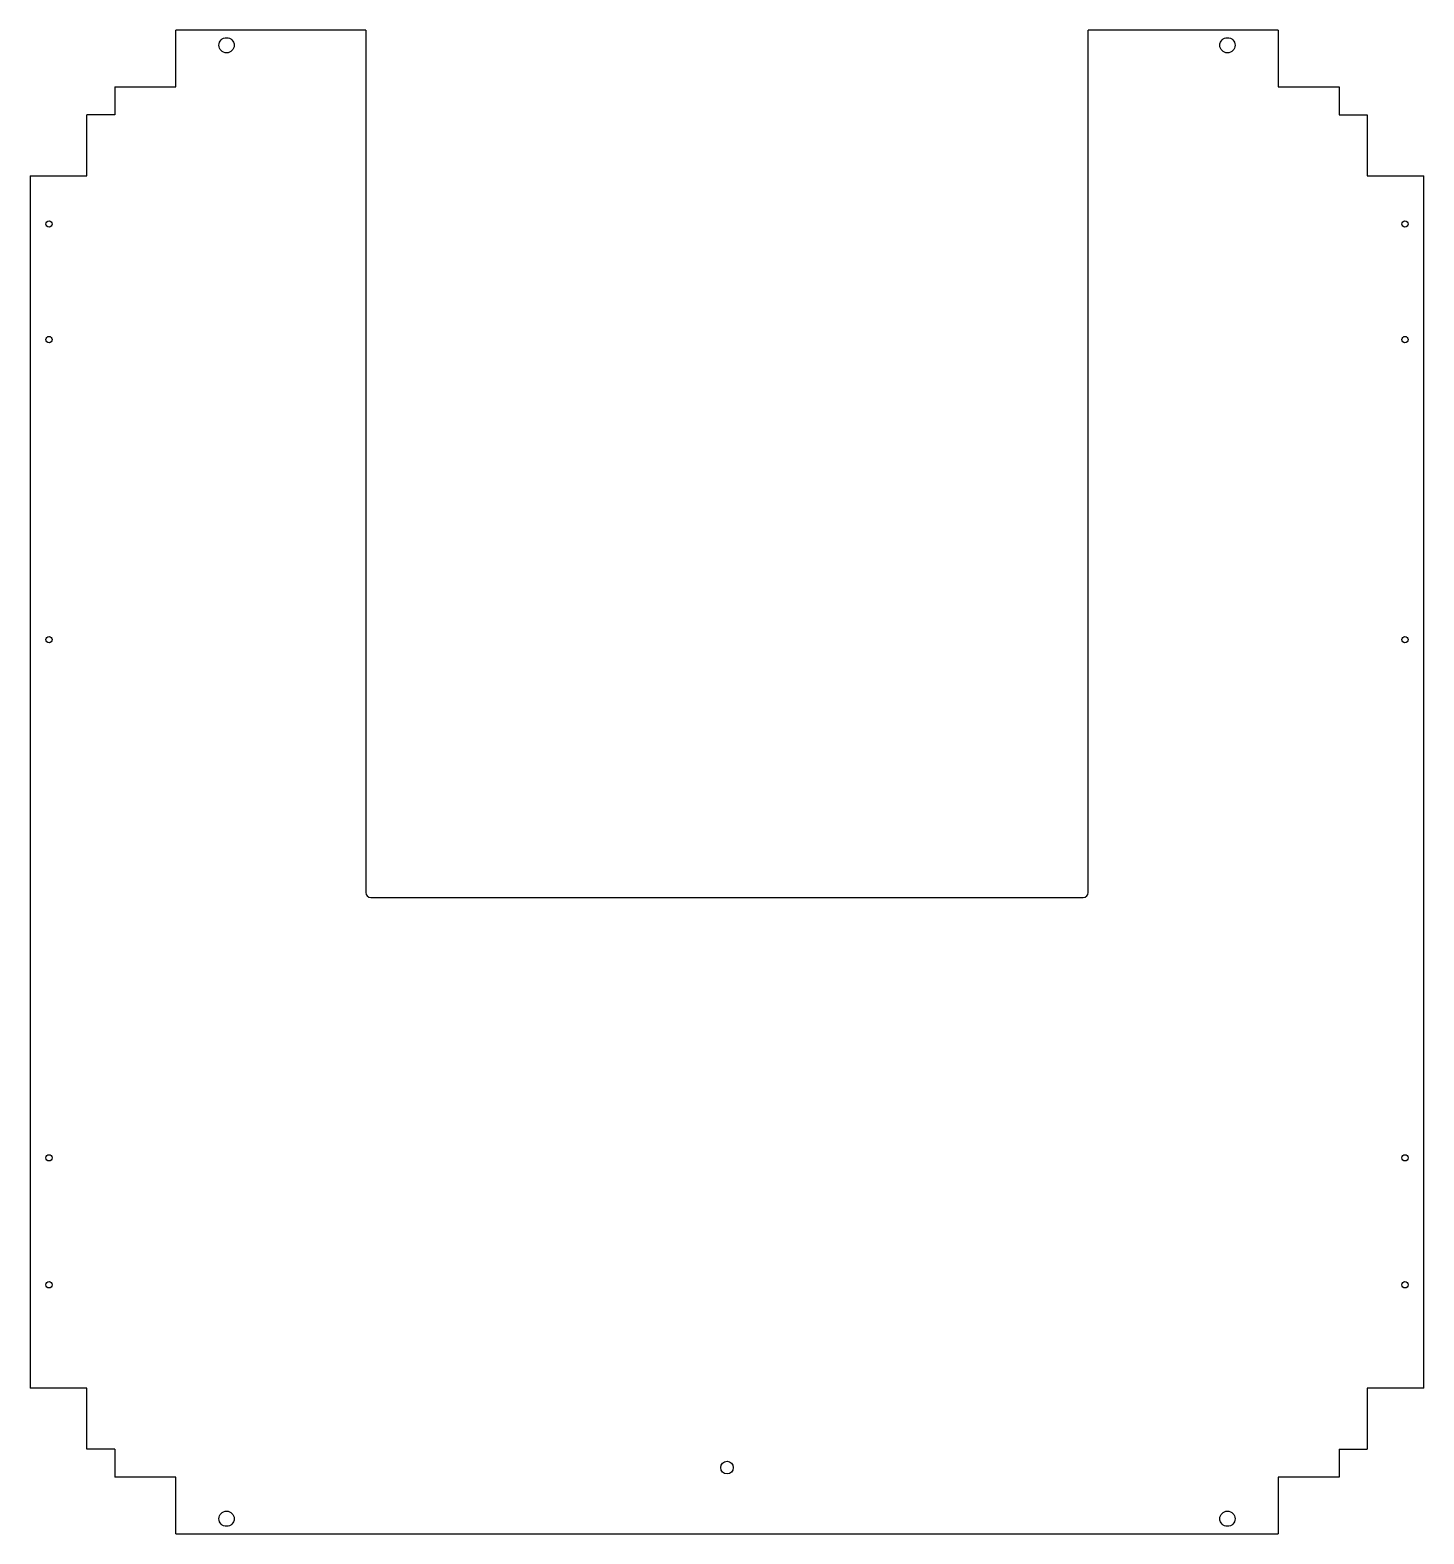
# Model space of a CAD drawing. Header units: millimetres. Extents: x 0 to 550, y 0 to 594.
import ezdxf

# ---------------------------------------------------------------- set-up
doc = ezdxf.new("R2010")
doc.units = ezdxf.units.MM

msp = doc.modelspace()

# ---------------------------------------------------------------- linework, layer by layer
at = {"color": 7, "linetype": 'Continuous', "lineweight": 25}
for p, q in [((57.6, 571.6), (57.6, 594)), ((132.6, 594), (57.6, 594)), ((132.6, 594), (132.6, 253.4)), ((417.9, 253.4), (417.9, 594)), ((492.9, 594), (417.9, 594)), ((492.9, 594), (492.9, 571.6)), ((33.47, 571.6), (33.47, 560.53)), ((33.47, 571.6), (57.6, 571.6)), ((492.9, 571.6), (517.03, 571.6)), ((517.03, 571.6), (517.03, 560.53)), ((22.4, 536.4), (22.4, 560.53)), ((33.47, 560.53), (22.4, 560.53)), ((517.03, 560.53), (528.1, 560.53)), ((528.1, 560.53), (528.1, 536.4)), ((0, 536.4), (0, 57.6)), ((0, 536.4), (22.4, 536.4)), ((528.1, 536.4), (550.5, 536.4)), ((550.5, 57.6), (550.5, 536.4)), ((134.6, 251.4), (415.9, 251.4)), ((22.4, 57.6), (0, 57.6)), ((22.4, 33.47), (22.4, 57.6)), ((550.5, 57.6), (528.1, 57.6)), ((528.1, 57.6), (528.1, 33.47)), ((33.47, 33.47), (22.4, 33.47)), ((33.47, 33.47), (33.47, 22.4)), ((517.03, 33.47), (528.1, 33.47)), ((517.03, 33.47), (517.03, 22.4)), ((57.6, 22.4), (33.47, 22.4)), ((57.6, 0), (57.6, 22.4)), ((517.03, 22.4), (492.9, 22.4)), ((492.9, 22.4), (492.9, 0)), ((57.6, 0), (492.9, 0))]:
    msp.add_line(p, q, dxfattribs=at)
for centre, radius in [((77.6, 588), 3), ((472.9, 588), 3), ((7.48, 517.4), 1.25), ((543.02, 517.4), 1.25), ((7.48, 471.75), 1.25), ((543.02, 471.75), 1.25), ((7.48, 353.25), 1.25), ((543.02, 353.25), 1.25), ((7.48, 148.55), 1.25), ((543.02, 148.55), 1.25), ((7.48, 98.4), 1.25), ((543.02, 98.4), 1.25), ((275.25, 26.2), 2.5), ((77.6, 6), 3), ((472.9, 6), 3)]:
    msp.add_circle(centre, radius, dxfattribs=at)
for centre, start, end in [((134.6, 253.4), 180, 270), ((415.9, 253.4), 270, 0)]:
    msp.add_arc(centre, 2, start, end, dxfattribs=at)

doc.saveas('drawing.dxf')
